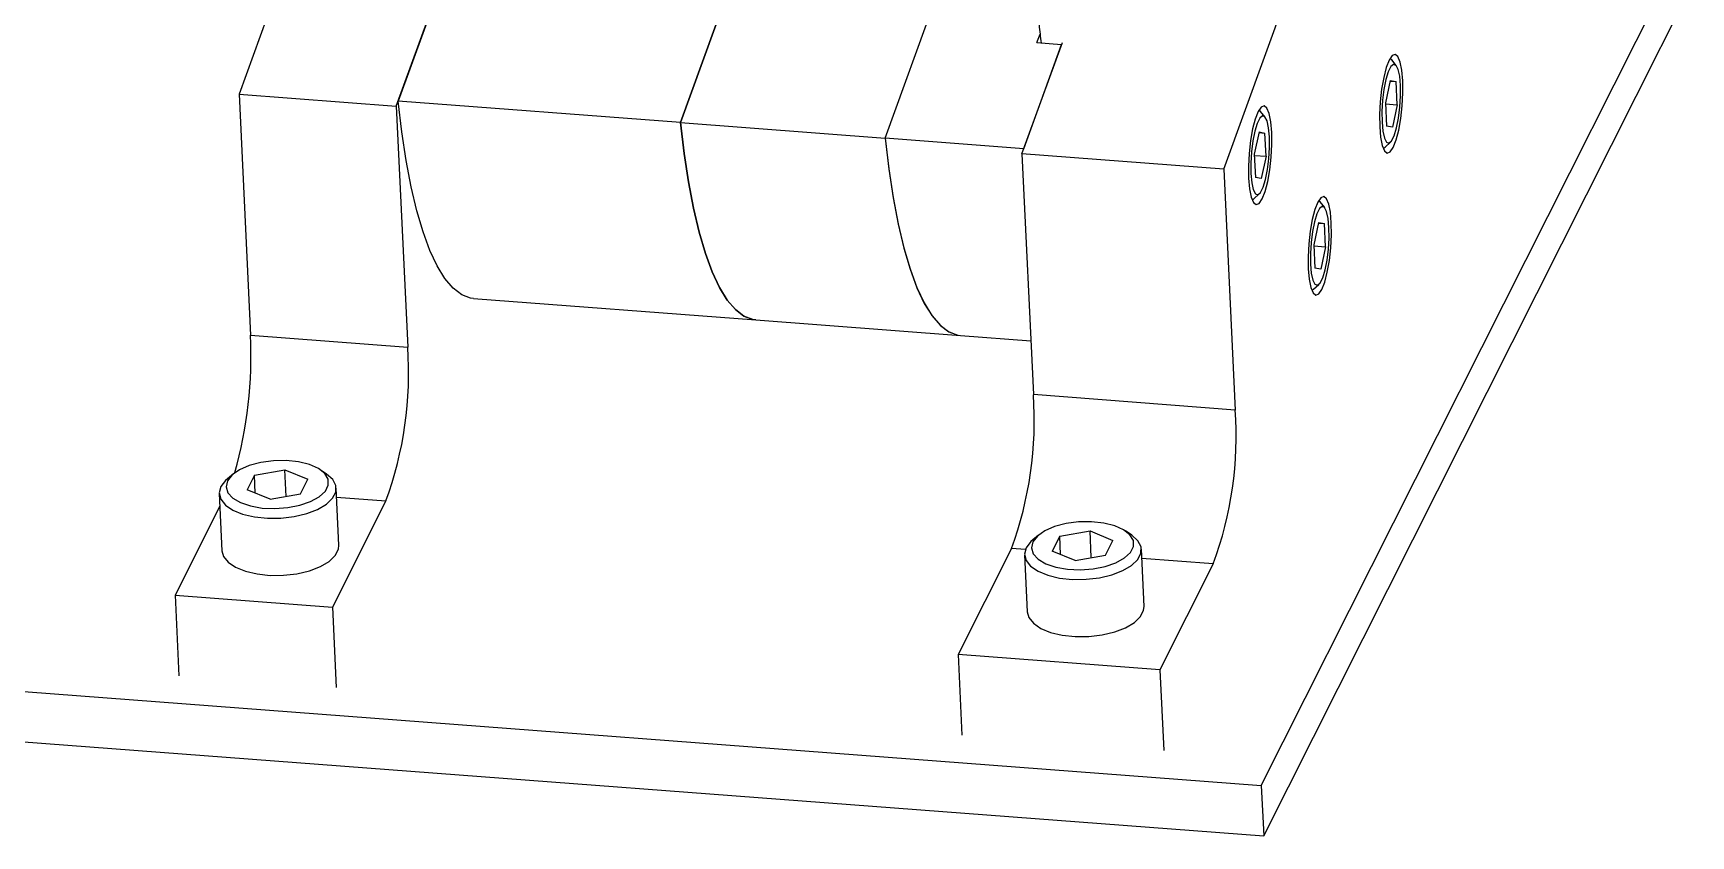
# Model space of a CAD drawing. Header units: inches. Extents: x 0.7 to 15.2, y 1.4 to 8.9.
# Drawn here: x 7.95 to 15.2, y 1.4 to 4.91 of the extents above; entities that cross this region are included whole.
import ezdxf

# ---------------------------------------------------------------- set-up
doc = ezdxf.new("R2010")
doc.units = ezdxf.units.IN
doc.header["$MEASUREMENT"] = 0

msp = doc.modelspace()

# ---------------------------------------------------------------- linework, layer by layer
at = {"color": 7, "linetype": 'Continuous', "lineweight": 25}
for p, q in [((9.2429, 5.735), (8.8462, 4.6419)), ((11.6734, 4.4499), (12.1237, 5.6907)), ((9.5346, 4.5896), (9.912, 5.6295)), ((9.912, 5.6295), (9.5427, 4.6118)), ((11.1675, 5.5912), (10.778, 4.518)), ((11.6734, 4.4499), (12.0942, 5.6094)), ((13.1558, 4.3145), (13.5409, 5.3754)), ((10.778, 4.518), (11.0728, 5.3304)), ((13.3199, 1.6161), (15.1891, 5.33)), ((13.3304, 1.3955), (15.1995, 5.1094)), ((12.2725, 4.3816), (12.4492, 4.8686)), ((12.3381, 4.8683), (12.3517, 4.9056)), ((12.3381, 4.8683), (12.4461, 4.8601)), ((12.2805, 4.4038), (12.4461, 4.8601)), ((13.8903, 4.7924), (13.8829, 4.798)), ((13.9103, 4.7678), (13.8903, 4.7924)), ((13.8837, 4.7024), (13.8627, 4.605)), ((13.8831, 4.6999), (13.9094, 4.6979)), ((13.8837, 4.7024), (13.9094, 4.6979)), ((13.9143, 4.5959), (13.9094, 4.6979)), ((8.8462, 4.6419), (9.5346, 4.5896)), ((8.8462, 4.6419), (8.896, 3.5873)), ((9.5346, 4.5896), (9.5844, 3.535)), ((10.778, 4.518), (9.5427, 4.6118)), ((13.3166, 4.5668), (13.3093, 4.5724)), ((13.8627, 4.605), (13.8675, 4.503)), ((13.8629, 4.5998), (13.9143, 4.5959)), ((13.9143, 4.5959), (13.8933, 4.4985)), ((10.778, 4.518), (11.6734, 4.4499)), ((13.3366, 4.5423), (13.3166, 4.5668)), ((13.8933, 4.4985), (13.8675, 4.503)), ((12.2805, 4.4038), (11.6734, 4.4499)), ((13.31, 4.4769), (13.289, 4.3794)), ((13.3094, 4.4744), (13.3358, 4.4724)), ((13.31, 4.4769), (13.3358, 4.4724)), ((13.3406, 4.3704), (13.3358, 4.4724)), ((13.8613, 4.4105), (13.8847, 4.4317)), ((13.1558, 4.3145), (12.2725, 4.3816)), ((12.2725, 4.3816), (12.3223, 3.327)), ((13.289, 4.3794), (13.2938, 4.2775)), ((13.2893, 4.3743), (13.3406, 4.3704)), ((13.3406, 4.3704), (13.3196, 4.2729)), ((13.1558, 4.3145), (13.2056, 3.2598)), ((13.3196, 4.2729), (13.2938, 4.2775)), ((13.2876, 4.1849), (13.3111, 4.2062)), ((13.5773, 4.1706), (13.57, 4.1762)), ((13.5973, 4.146), (13.5773, 4.1706)), ((13.5707, 4.0807), (13.5497, 3.9832)), ((13.5702, 4.0781), (13.5965, 4.0761)), ((13.5707, 4.0807), (13.5965, 4.0761)), ((13.6013, 3.9741), (13.5965, 4.0761)), ((13.5497, 3.9832), (13.5546, 3.8812)), ((13.55, 3.978), (13.6013, 3.9741)), ((13.6013, 3.9741), (13.5803, 3.8767)), ((13.5803, 3.8767), (13.5546, 3.8812)), ((13.5483, 3.7887), (13.5718, 3.8099)), ((9.873, 3.7482), (11.1083, 3.6543)), ((11.1083, 3.6543), (12.0037, 3.5863)), ((8.896, 3.5873), (9.5844, 3.535)), ((12.0037, 3.5863), (12.3111, 3.5629)), ((13.2056, 3.2598), (12.3223, 3.327)), ((8.8215, 2.9802), (8.7958, 2.959)), ((8.9139, 2.9746), (8.8815, 2.9103)), ((8.9139, 2.9746), (9.0466, 2.9979)), ((8.9176, 2.8955), (8.9139, 2.9746)), ((9.0466, 2.9979), (9.147, 2.9569)), ((9.0521, 2.8816), (9.0466, 2.9979)), ((9.2293, 2.9794), (9.2017, 2.9982)), ((8.9819, 2.8693), (8.8815, 2.9103)), ((9.1146, 2.8926), (9.147, 2.9569)), ((9.283, 2.6676), (9.2712, 2.9178)), ((8.7625, 2.8394), (8.5663, 2.4496)), ((8.7599, 2.8937), (8.7717, 2.6435)), ((8.9819, 2.8693), (9.1146, 2.8926)), ((9.4884, 2.8615), (9.2548, 2.3973)), ((12.3453, 2.7125), (12.3195, 2.6912)), ((12.4376, 2.7069), (12.4053, 2.6425)), ((12.4376, 2.7069), (12.5704, 2.7302)), ((12.4414, 2.6278), (12.4376, 2.7069)), ((12.5704, 2.7302), (12.6707, 2.6891)), ((12.5759, 2.6138), (12.5704, 2.7302)), ((12.6384, 2.6248), (12.6707, 2.6891)), ((12.7531, 2.7117), (12.7255, 2.7304)), ((12.2263, 2.6535), (11.9926, 2.1893)), ((12.2837, 2.626), (12.2955, 2.3758)), ((12.5056, 2.6015), (12.4053, 2.6425)), ((12.5056, 2.6015), (12.6384, 2.6248)), ((12.8067, 2.3999), (12.7949, 2.6501)), ((0.6913, 2.5757), (13.3199, 1.6161)), ((13.1096, 2.5864), (12.876, 2.1222)), ((8.5663, 2.4496), (9.2548, 2.3973)), ((8.5663, 2.4496), (8.583, 2.0966)), ((9.2548, 2.3973), (9.2714, 2.0443)), ((0.7018, 2.355), (13.3304, 1.3955)), ((12.876, 2.1222), (11.9926, 2.1893)), ((11.9926, 2.1893), (12.0093, 1.8362)), ((12.876, 2.1222), (12.8926, 1.7691)), ((13.3199, 1.6161), (13.3304, 1.3955))]:
    msp.add_line(p, q, dxfattribs=at)
at = {"color": 8, "linetype": 'Continuous', "lineweight": 25}
for p, q in [((9.2731, 2.8779), (9.4884, 2.8615)), ((12.2873, 2.6489), (12.2263, 2.6535)), ((13.1096, 2.5864), (12.7968, 2.6102))]:
    msp.add_line(p, q, dxfattribs=at)
at = {"color": 7, "linetype": 'Continuous', "lineweight": 25, "flags": 128}
for points in [[(13.8975, 4.4093), (13.9103, 4.4419), (13.9216, 4.4852), (13.9306, 4.5364), (13.9368, 4.5919), (13.9397, 4.6481), (13.9391, 4.701), (13.935, 4.747), (13.9278, 4.7831), (13.9179, 4.8067), (13.906, 4.8162), (13.8929, 4.8111), (13.8794, 4.7916), (13.8667, 4.759), (13.8554, 4.7157), (13.8463, 4.6645), (13.8401, 4.609), (13.8373, 4.5528), (13.8379, 4.4999), (13.8419, 4.4539), (13.8492, 4.4178), (13.8591, 4.3942), (13.871, 4.3847), (13.8841, 4.3898), (13.8975, 4.4093)], [(13.9289, 4.6809), (13.9253, 4.7207), (13.9186, 4.7508), (13.9095, 4.7687), (13.8987, 4.7729), (13.8871, 4.7632), (13.8756, 4.7403), (13.8651, 4.7061), (13.8565, 4.6633), (13.8505, 4.6155), (13.8476, 4.5664), (13.848, 4.52), (13.8517, 4.4802), (13.8583, 4.4501), (13.8674, 4.4322), (13.8782, 4.428), (13.8899, 4.4377), (13.9014, 4.4606), (13.9118, 4.4948), (13.9204, 4.5376), (13.9264, 4.5854), (13.9293, 4.6345), (13.9289, 4.6809)], [(9.873, 3.7482), (9.8595, 3.75), (9.8207, 3.7647), (9.7833, 3.7931), (9.7475, 3.8351), (9.7135, 3.8904), (9.6815, 3.9586), (9.6518, 4.0394), (9.6245, 4.1323), (9.5998, 4.2367), (9.5779, 4.3518), (9.5588, 4.4772), (9.5427, 4.6118)], [(13.3238, 4.1838), (13.3366, 4.2163), (13.3479, 4.2597), (13.357, 4.3108), (13.3631, 4.3664), (13.366, 4.4225), (13.3654, 4.4754), (13.3613, 4.5215), (13.3541, 4.5575), (13.3442, 4.5811), (13.3323, 4.5907), (13.3192, 4.5855), (13.3058, 4.566), (13.293, 4.5335), (13.2817, 4.4902), (13.2727, 4.439), (13.2665, 4.3834), (13.2636, 4.3273), (13.2642, 4.2744), (13.2683, 4.2283), (13.2755, 4.1923), (13.2854, 4.1687), (13.2973, 4.1591), (13.3104, 4.1643), (13.3238, 4.1838)], [(10.778, 4.518), (10.7941, 4.3833), (10.8132, 4.258), (10.8352, 4.1428), (10.8599, 4.0385), (10.8872, 3.9456), (10.9169, 3.8648), (10.9488, 3.7965), (10.9828, 3.7412), (11.0186, 3.6992), (11.056, 3.6708), (11.0948, 3.6562), (11.1083, 3.6543)], [(11.1083, 3.6543), (11.0948, 3.6562), (11.056, 3.6708), (11.0186, 3.6992), (10.9828, 3.7412), (10.9488, 3.7965), (10.9169, 3.8648), (10.8872, 3.9456), (10.8599, 4.0385), (10.8352, 4.1428), (10.8132, 4.258), (10.7941, 4.3833), (10.778, 4.518)], [(13.3553, 4.4553), (13.3516, 4.4951), (13.345, 4.5252), (13.3359, 4.5431), (13.3251, 4.5474), (13.3134, 4.5377), (13.3019, 4.5148), (13.2914, 4.4806), (13.2828, 4.4378), (13.2769, 4.3899), (13.2739, 4.3408), (13.2743, 4.2945), (13.278, 4.2547), (13.2847, 4.2246), (13.2938, 4.2067), (13.3046, 4.2024), (13.3162, 4.2121), (13.3277, 4.235), (13.3382, 4.2692), (13.3468, 4.312), (13.3528, 4.3599), (13.3557, 4.409), (13.3553, 4.4553)], [(11.6734, 4.4499), (11.6895, 4.3153), (11.7086, 4.1899), (11.7306, 4.0748), (11.7553, 3.9704), (11.7826, 3.8775), (11.8123, 3.7967), (11.8442, 3.7285), (11.8782, 3.6732), (11.914, 3.6312), (11.9514, 3.6028), (11.9902, 3.5881), (12.0037, 3.5863)], [(11.6734, 4.4499), (11.6896, 4.3147), (11.7088, 4.189), (11.7308, 4.0734), (11.7557, 3.9688), (11.7831, 3.8758), (11.813, 3.7949), (11.8451, 3.7267), (11.8793, 3.6716), (11.9153, 3.6299), (11.9529, 3.6019), (11.9919, 3.5878), (12.0037, 3.5863)], [(13.8531, 4.406), (13.8578, 4.4079), (13.8613, 4.4105)], [(13.2795, 4.1805), (13.2842, 4.1823), (13.2876, 4.1849)], [(13.5846, 3.7875), (13.5973, 3.8201), (13.6086, 3.8634), (13.6177, 3.9146), (13.6239, 3.9701), (13.6267, 4.0263), (13.6261, 4.0792), (13.6221, 4.1252), (13.6148, 4.1613), (13.6049, 4.1849), (13.593, 4.1944), (13.5799, 4.1893), (13.5665, 4.1698), (13.5537, 4.1372), (13.5424, 4.0939), (13.5334, 4.0427), (13.5272, 3.9872), (13.5243, 3.931), (13.5249, 3.8781), (13.529, 3.8321), (13.5362, 3.796), (13.5461, 3.7724), (13.558, 3.7629), (13.5711, 3.768), (13.5846, 3.7875)], [(13.616, 4.0591), (13.6123, 4.0989), (13.6057, 4.129), (13.5966, 4.1469), (13.5858, 4.1511), (13.5742, 4.1414), (13.5626, 4.1185), (13.5522, 4.0843), (13.5436, 4.0415), (13.5376, 3.9937), (13.5347, 3.9446), (13.5351, 3.8982), (13.5387, 3.8584), (13.5454, 3.8283), (13.5545, 3.8104), (13.5653, 3.8062), (13.5769, 3.8159), (13.5884, 3.8388), (13.5989, 3.873), (13.6075, 3.9158), (13.6135, 3.9636), (13.6164, 4.0127), (13.616, 4.0591)], [(13.5402, 3.7842), (13.5449, 3.7861), (13.5483, 3.7887)], [(8.767, 2.9247), (8.7599, 2.8968), (8.7666, 2.8693), (8.7867, 2.8439), (8.8191, 2.8218), (8.8622, 2.8042), (8.9135, 2.7921), (8.9703, 2.7861), (9.0296, 2.7865), (9.0881, 2.7934), (9.1427, 2.8064), (9.1904, 2.8247), (9.2287, 2.8474), (9.2555, 2.8732), (9.2694, 2.9008), (9.2696, 2.9287), (9.2561, 2.9553), (9.2296, 2.9792), (9.2293, 2.9794)], [(8.7962, 2.9501), (8.7901, 2.9237), (8.798, 2.8979), (8.8194, 2.8743), (8.8532, 2.8545), (8.897, 2.8396), (8.9482, 2.8306), (9.0036, 2.8281), (9.0596, 2.8323), (9.1128, 2.8427), (9.1598, 2.8589), (9.1976, 2.8798), (9.224, 2.9041), (9.2371, 2.9302), (9.2362, 2.9565), (9.2214, 2.9814), (9.1936, 3.0033), (9.1545, 3.0208), (9.1066, 3.0328), (9.0529, 3.0386), (8.9967, 3.0378), (8.9417, 3.0304), (8.8912, 3.017), (8.8485, 2.9983), (8.8161, 2.9755), (8.7962, 2.9501)], [(8.7958, 2.959), (8.7875, 2.9516), (8.767, 2.9247)], [(12.32, 2.6824), (12.3138, 2.656), (12.3217, 2.6302), (12.3432, 2.6066), (12.3769, 2.5868), (12.4208, 2.5719), (12.472, 2.5629), (12.5273, 2.5604), (12.5834, 2.5645), (12.6366, 2.575), (12.6835, 2.5912), (12.7214, 2.6121), (12.7477, 2.6363), (12.7609, 2.6625), (12.76, 2.6888), (12.7452, 2.7137), (12.7174, 2.7355), (12.6783, 2.753), (12.6304, 2.7651), (12.5766, 2.7708), (12.5205, 2.77), (12.4655, 2.7627), (12.415, 2.7492), (12.3722, 2.7305), (12.3399, 2.7078), (12.32, 2.6824)], [(12.2907, 2.6569), (12.2836, 2.629), (12.2903, 2.6016), (12.3104, 2.5761), (12.3429, 2.554), (12.3859, 2.5364), (12.4373, 2.5243), (12.4941, 2.5183), (12.5533, 2.5188), (12.6118, 2.5257), (12.6664, 2.5387), (12.7142, 2.557), (12.7525, 2.5797), (12.7793, 2.6055), (12.7932, 2.6331), (12.7934, 2.6609), (12.7799, 2.6875), (12.7534, 2.7115), (12.7531, 2.7117)], [(12.3195, 2.6912), (12.3112, 2.6838), (12.2907, 2.6569)], [(8.7717, 2.6435), (8.7784, 2.6191), (8.7985, 2.5937), (8.831, 2.5716), (8.874, 2.554), (8.9253, 2.5419), (8.9821, 2.5359), (9.0414, 2.5364), (9.0999, 2.5433), (9.1545, 2.5562), (9.2022, 2.5745), (9.2405, 2.5972), (9.2673, 2.623), (9.2812, 2.6506), (9.283, 2.6676)], [(12.2955, 2.3758), (12.3021, 2.3514), (12.3223, 2.3259), (12.3547, 2.3038), (12.3978, 2.2862), (12.4491, 2.2741), (12.5059, 2.2681), (12.5651, 2.2686), (12.6236, 2.2755), (12.6782, 2.2885), (12.726, 2.3068), (12.7643, 2.3295), (12.7911, 2.3553), (12.805, 2.3829), (12.8067, 2.3999)]]:
    msp.add_lwpolyline(points, dxfattribs=at)
at = {"color": 7, "linetype": 'Continuous', "lineweight": 25}
for centre, radius, start, end in [((7.0286, 3.4923), 1.8698, 344.27616, 2.91228), ((7.977, 3.4206), 1.6115, 339.70297, 4.07185), ((10.7148, 3.2125), 1.6115, 339.70297, 4.07185), ((11.5982, 3.1454), 1.6115, 339.70297, 4.07185)]:
    msp.add_arc(centre, radius, start, end, dxfattribs=at)
msp.add_open_spline([(12.7234, 7.2355), (12.7228, 7.235), (12.7083, 7.2238), (12.6831, 7.1922), (12.6461, 7.1386), (12.6106, 7.0714), (12.5767, 6.994), (12.5448, 6.9074), (12.5146, 6.8123), (12.4863, 6.7092), (12.4599, 6.5989), (12.4355, 6.4821), (12.4133, 6.3598), (12.3935, 6.2328), (12.3761, 6.1023), (12.3614, 5.9692), (12.3493, 5.8346), (12.3401, 5.6997), (12.3338, 5.5656), (12.3305, 5.4333), (12.3301, 5.304), (12.3327, 5.1787), (12.3384, 5.0586), (12.3459, 4.9539), (12.3529, 4.8928), (12.3558, 4.8669)], degree=3, knots=[0, 0, 0, 0, 0.001923, 0.045717, 0.093672, 0.142182, 0.189808, 0.236702, 0.283103, 0.329176, 0.375029, 0.420731, 0.466327, 0.511849, 0.557321, 0.60276, 0.64818, 0.693593, 0.739009, 0.784437, 0.82989, 0.875381, 0.920929, 0.966558, 1, 1, 1, 1], dxfattribs=at)

doc.saveas('drawing.dxf')
